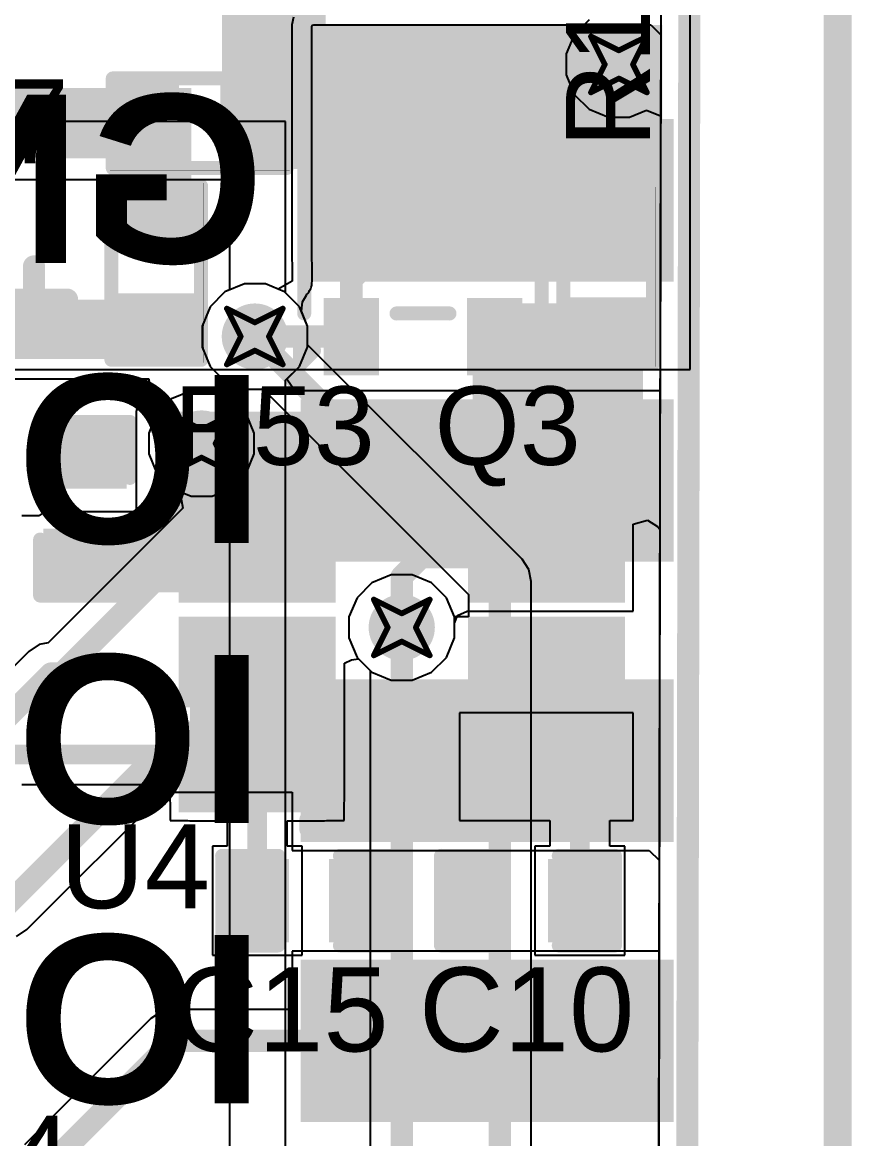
# Model space of a CAD drawing. Header units: inches. Extents: x -3 to 488, y -11 to 93.
# Drawn here: x 119.03 to 126.54, y 23.67 to 33.79 of the extents above; entities that cross this region are included whole.
import ezdxf

# ---------------------------------------------------------------- set-up
doc = ezdxf.new("R2010")
doc.units = ezdxf.units.IN
for name, color, linetype in [('Board Cutout', 216, 'Continuous'), ('Bottom Layer', 5, 'Continuous'), ('Bottom Overlay', 54, 'Continuous'), ('Bottom Paste', 16, 'Continuous'), ('Bottom Solder', 6, 'Continuous'), ('Dimension', 6, 'Continuous'), ('Drill Drawing', 1, 'Continuous'), ('Layer 1', 16, 'Continuous'), ('Layer 2', 76, 'Continuous'), ('Top Layer', 1, 'Continuous'), ('Top Overlay', 2, 'Continuous'), ('Top Paste', 8, 'Continuous'), ('Top Solder', 216, 'Continuous'), ('Via Holes', 16, 'Continuous')]:
    doc.layers.add(name, color=color, linetype=linetype)
doc.styles.add('Arial', font='', dxfattribs={"height": 0.2})
doc.styles.add('Arial_Bold', font='', dxfattribs={"height": 0.2})
doc.styles.get('Arial').set_extended_font_data('Arial')
doc.styles.get('Arial_Bold').set_extended_font_data('Arial', bold=True)

msp = doc.modelspace()

# ---------------------------------------------------------------- hatches: boundary and pattern name
at = {"layer": 'Bottom Layer'}
for points in [[(121.65, 31.627), (124.825, 31.627), (124.825, 33.768), (121.65, 33.768)], [(124.825, 32.811), (124.825, 31.541), (121.65, 31.541), (121.65, 32.811)], [(124.825, 30.271), (124.825, 29.001), (121.65, 29.001), (121.65, 30.271)], [(124.825, 27.731), (124.825, 26.461), (121.65, 26.461), (121.65, 27.731)], [(124.825, 25.191), (124.825, 23.921), (121.65, 23.921), (121.65, 25.191)]]:
    msp.add_hatch(color=5, dxfattribs=at).paths.add_polyline_path(points)
h = msp.add_hatch(color=5, dxfattribs=at)
edge = h.paths.add_edge_path()
edge.add_arc((124.431, 33.409), 0.3, 0, 360)
h = msp.add_hatch(color=5, dxfattribs=at)
edge = h.paths.add_edge_path()
edge.add_arc((121.133, 30.942), 0.3, 0, 360)
h = msp.add_hatch(color=5, dxfattribs=at)
edge = h.paths.add_edge_path()
edge.add_arc((120.65, 29.972), 0.3, 0, 360)
h = msp.add_hatch(color=5, dxfattribs=at)
edge = h.paths.add_edge_path()
edge.add_arc((122.464, 28.304), 0.3, 0, 360)
at = {"layer": 'Bottom Paste'}
for points in [[(124.825, 32.811), (124.825, 31.541), (121.65, 31.541), (121.65, 32.811)], [(124.825, 30.271), (124.825, 29.001), (121.65, 29.001), (121.65, 30.271)], [(124.825, 27.731), (124.825, 26.461), (121.65, 26.461), (121.65, 27.731)], [(124.825, 25.191), (124.825, 23.921), (121.65, 23.921), (121.65, 25.191)]]:
    msp.add_hatch(color=16, dxfattribs=at).paths.add_polyline_path(points)
at = {"layer": 'Bottom Solder'}
for points in [[(124.927, 32.913), (124.927, 31.44), (121.548, 31.44), (121.548, 32.913)], [(124.927, 30.373), (124.927, 28.9), (121.548, 28.9), (121.548, 30.373)], [(124.927, 27.833), (124.927, 26.36), (121.548, 26.36), (121.548, 27.833)], [(124.927, 25.293), (124.927, 23.82), (121.548, 23.82), (121.548, 25.293)]]:
    msp.add_hatch(color=6, dxfattribs=at).paths.add_polyline_path(points)
at = {"layer": 'Layer 1'}
h = msp.add_hatch(color=16, dxfattribs=at)
edge = h.paths.add_edge_path()
edge.add_arc((124.431, 33.409), 0.3, 0, 360)
h = msp.add_hatch(color=16, dxfattribs=at)
edge = h.paths.add_edge_path()
edge.add_arc((121.133, 30.942), 0.3, 0, 360)
h = msp.add_hatch(color=16, dxfattribs=at)
edge = h.paths.add_edge_path()
edge.add_arc((120.65, 29.972), 0.3, 0, 360)
h = msp.add_hatch(color=16, dxfattribs=at)
edge = h.paths.add_edge_path()
edge.add_arc((122.464, 28.304), 0.3, 0, 360)
at = {"layer": 'Layer 2'}
h = msp.add_hatch(color=76, dxfattribs=at)
edge = h.paths.add_edge_path()
edge.add_arc((124.431, 33.409), 0.3, 0, 360)
h = msp.add_hatch(color=76, dxfattribs=at)
edge = h.paths.add_edge_path()
edge.add_arc((121.133, 30.942), 0.3, 0, 360)
h = msp.add_hatch(color=76, dxfattribs=at)
edge = h.paths.add_edge_path()
edge.add_arc((120.65, 29.972), 0.3, 0, 360)
h = msp.add_hatch(color=76, dxfattribs=at)
edge = h.paths.add_edge_path()
edge.add_arc((122.464, 28.304), 0.3, 0, 360)
at = {"layer": 'Top Layer'}
for points in [[(120.835, 32.462), (121.775, 32.462), (121.775, 37.727), (120.835, 37.727)], [(115.193, 32.559), (120.392, 32.559), (120.392, 33.194), (115.193, 33.194)], [(119.846, 31.76), (120.557, 31.76), (120.557, 33.194), (119.846, 33.194)], [(119.935, 32.559), (119.935, 33.194), (120.392, 33.194), (120.392, 32.559)], [(120.875, 32.462), (122.857, 32.462), (122.857, 33.194), (120.875, 33.194)], [(120.875, 32.559), (120.875, 33.194), (121.332, 33.194), (121.332, 32.559)], [(122.857, 33.062), (122.857, 32.462), (122.457, 32.462), (122.457, 33.062)], [(120.557, 31.76), (119.922, 31.76), (119.922, 32.217), (120.557, 32.217)], [(124.65, 31.725), (124.016, 31.725), (124.016, 32.182), (124.65, 32.182)], [(117.203, 30.738), (120.557, 30.738), (120.557, 31.277), (117.203, 31.277)], [(120.557, 30.82), (119.922, 30.82), (119.922, 31.277), (120.557, 31.277)], [(122.207, 31.242), (122.207, 30.642), (121.807, 30.642), (121.807, 31.242)], [(123.107, 29.462), (124.65, 29.462), (124.65, 31.242), (123.107, 31.242)], [(123.507, 31.242), (123.507, 30.642), (123.107, 30.642), (123.107, 31.242)], [(124.65, 30.785), (124.016, 30.785), (124.016, 31.242), (124.65, 31.242)], [(120.24, 29.462), (124.395, 29.462), (124.395, 30.26), (120.24, 30.26)], [(120.24, 28.623), (121.764, 28.623), (121.764, 30.26), (120.24, 30.26)], [(119.277, 30.079), (119.912, 30.079), (119.912, 29.622), (119.277, 29.622)], [(119.277, 28.623), (121.764, 28.623), (121.764, 29.169), (119.277, 29.169)], [(121.764, 28.631), (120.544, 28.631), (120.544, 29.251), (121.764, 29.251)], [(124.384, 28.631), (123.164, 28.631), (123.164, 29.251), (124.384, 29.251)], [(119.277, 29.139), (119.912, 29.139), (119.912, 28.682), (119.277, 28.682)], [(120.544, 26.731), (121.764, 26.731), (121.764, 28.301), (120.544, 28.301)], [(121.764, 27.681), (120.544, 27.681), (120.544, 28.301), (121.764, 28.301)], [(124.384, 27.681), (123.164, 27.681), (123.164, 28.301), (124.384, 28.301)], [(121.764, 26.731), (120.544, 26.731), (120.544, 27.351), (121.764, 27.351)], [(124.384, 26.731), (123.164, 26.731), (123.164, 27.351), (124.384, 27.351)], [(121.383, 26.144), (121.383, 25.509), (120.926, 25.509), (120.926, 26.144)], [(122.323, 26.144), (122.323, 25.509), (121.865, 25.509), (121.865, 26.144)], [(122.909, 25.509), (122.909, 26.144), (123.366, 26.144), (123.366, 25.509)], [(123.849, 25.509), (123.849, 26.144), (124.306, 26.144), (124.306, 25.509)]]:
    msp.add_hatch(color=1, dxfattribs=at).paths.add_polyline_path(points)
h = msp.add_hatch(color=1, dxfattribs=at)
edge = h.paths.add_edge_path()
edge.add_arc((124.431, 33.409), 0.3, 0, 360)
h = msp.add_hatch(color=1, dxfattribs=at)
edge = h.paths.add_edge_path()
edge.add_arc((121.133, 30.942), 0.3, 0, 360)
h = msp.add_hatch(color=1, dxfattribs=at)
edge = h.paths.add_edge_path()
edge.add_arc((120.65, 29.972), 0.3, 0, 360)
h = msp.add_hatch(color=1, dxfattribs=at)
edge = h.paths.add_edge_path()
edge.add_arc((122.464, 28.304), 0.3, 0, 360)
at = {"layer": 'Top Paste'}
for points in [[(119.935, 32.559), (119.935, 33.194), (120.392, 33.194), (120.392, 32.559)], [(120.875, 32.559), (120.875, 33.194), (121.332, 33.194), (121.332, 32.559)], [(122.857, 33.062), (122.857, 32.462), (122.457, 32.462), (122.457, 33.062)], [(120.557, 31.76), (119.922, 31.76), (119.922, 32.217), (120.557, 32.217)], [(124.65, 31.725), (124.016, 31.725), (124.016, 32.182), (124.65, 32.182)], [(120.557, 30.82), (119.922, 30.82), (119.922, 31.277), (120.557, 31.277)], [(122.207, 31.242), (122.207, 30.642), (121.807, 30.642), (121.807, 31.242)], [(123.507, 31.242), (123.507, 30.642), (123.107, 30.642), (123.107, 31.242)], [(124.65, 30.785), (124.016, 30.785), (124.016, 31.242), (124.65, 31.242)], [(119.277, 30.079), (119.912, 30.079), (119.912, 29.622), (119.277, 29.622)], [(121.764, 28.631), (120.544, 28.631), (120.544, 29.251), (121.764, 29.251)], [(124.384, 28.631), (123.164, 28.631), (123.164, 29.251), (124.384, 29.251)], [(119.277, 29.139), (119.912, 29.139), (119.912, 28.682), (119.277, 28.682)], [(121.764, 27.681), (120.544, 27.681), (120.544, 28.301), (121.764, 28.301)], [(124.384, 27.681), (123.164, 27.681), (123.164, 28.301), (124.384, 28.301)], [(121.764, 26.731), (120.544, 26.731), (120.544, 27.351), (121.764, 27.351)], [(124.384, 26.731), (123.164, 26.731), (123.164, 27.351), (124.384, 27.351)], [(121.383, 26.144), (121.383, 25.509), (120.926, 25.509), (120.926, 26.144)], [(122.323, 26.144), (122.323, 25.509), (121.865, 25.509), (121.865, 26.144)], [(122.909, 25.509), (122.909, 26.144), (123.366, 26.144), (123.366, 25.509)], [(123.849, 25.509), (123.849, 26.144), (124.306, 26.144), (124.306, 25.509)]]:
    msp.add_hatch(color=8, dxfattribs=at).paths.add_polyline_path(points)
at = {"layer": 'Top Solder'}
for points in [[(119.88, 32.504), (119.88, 33.249), (120.447, 33.249), (120.447, 32.504)], [(120.82, 32.504), (120.82, 33.249), (121.387, 33.249), (121.387, 32.504)], [(122.907, 33.112), (122.907, 32.411), (122.406, 32.411), (122.406, 33.112)], [(120.612, 31.705), (119.867, 31.705), (119.867, 32.272), (120.612, 32.272)], [(124.706, 31.67), (123.96, 31.67), (123.96, 32.237), (124.706, 32.237)], [(120.612, 30.765), (119.867, 30.765), (119.867, 31.333), (120.612, 31.333)], [(122.257, 31.292), (122.257, 30.591), (121.756, 30.591), (121.756, 31.292)], [(123.557, 31.292), (123.557, 30.591), (123.056, 30.591), (123.056, 31.292)], [(124.706, 30.73), (123.96, 30.73), (123.96, 31.297), (124.706, 31.297)], [(119.217, 30.139), (119.972, 30.139), (119.972, 29.562), (119.217, 29.562)], [(121.866, 28.529), (120.443, 28.529), (120.443, 29.352), (121.866, 29.352)], [(124.486, 28.529), (123.063, 28.529), (123.063, 29.352), (124.486, 29.352)], [(119.217, 29.199), (119.972, 29.199), (119.972, 28.622), (119.217, 28.622)], [(121.866, 27.579), (120.443, 27.579), (120.443, 28.402), (121.866, 28.402)], [(124.486, 27.579), (123.063, 27.579), (123.063, 28.402), (124.486, 28.402)], [(121.866, 26.629), (120.443, 26.629), (120.443, 27.452), (121.866, 27.452)], [(124.486, 26.629), (123.063, 26.629), (123.063, 27.452), (124.486, 27.452)], [(121.443, 26.204), (121.443, 25.449), (120.866, 25.449), (120.866, 26.204)], [(122.383, 26.204), (122.383, 25.449), (121.805, 25.449), (121.805, 26.204)], [(122.849, 25.449), (122.849, 26.204), (123.426, 26.204), (123.426, 25.449)], [(123.789, 25.449), (123.789, 26.204), (124.366, 26.204), (124.366, 25.449)]]:
    msp.add_hatch(color=216, dxfattribs=at).paths.add_polyline_path(points)
at = {"layer": 'Via Holes'}
h = msp.add_hatch(color=7, dxfattribs=at)
edge = h.paths.add_edge_path()
edge.add_arc((124.431, 33.409), 0.15, 0, 360)
h = msp.add_hatch(color=7, dxfattribs=at)
edge = h.paths.add_edge_path()
edge.add_arc((121.133, 30.942), 0.15, 0, 360)
h = msp.add_hatch(color=7, dxfattribs=at)
edge = h.paths.add_edge_path()
edge.add_arc((120.65, 29.972), 0.15, 0, 360)
h = msp.add_hatch(color=7, dxfattribs=at)
edge = h.paths.add_edge_path()
edge.add_arc((122.464, 28.304), 0.15, 0, 360)

# ---------------------------------------------------------------- linework, layer by layer
at = {"layer": 'Board Cutout'}
msp.add_lwpolyline([(124.998, -5.53, 0.2, 0.2, 0), (125.078, 38.57, 0.2, 0.2, 0)], format="xyseb", dxfattribs=at)
at = {"layer": 'Bottom Layer'}
for p, q in [((121.482, 33.837), (121.469, 33.768)), ((121.469, 33.768), (121.469, 31.627)), ((121.65, 33.75), (121.653, 33.765)), ((121.65, 31.627), (121.65, 33.75)), ((121.653, 33.765), (121.668, 33.768)), ((121.668, 33.768), (124.72, 33.768)), ((124.72, 33.768), (124.81, 33.678)), ((124.81, 33.678), (124.804, 30.449)), ((121.469, 31.627), (121.472, 31.609)), ((121.472, 31.609), (121.472, 31.445)), ((121.653, 31.609), (121.65, 31.627)), ((121.653, 31.445), (121.653, 31.609)), ((121.038, 31.419), (120.862, 31.347)), ((121.228, 31.419), (121.038, 31.419)), ((121.345, 31.371), (121.228, 31.419)), ((121.47, 31.443), (121.345, 31.371)), ((121.472, 31.445), (121.47, 31.443)), ((121.64, 31.376), (121.642, 31.389)), ((121.642, 31.389), (121.645, 31.395)), ((121.645, 31.395), (121.646, 31.398)), ((121.646, 31.398), (121.649, 31.406)), ((121.649, 31.406), (121.65, 31.426)), ((121.65, 31.426), (121.653, 31.445)), ((120.862, 31.347), (120.728, 31.212)), ((121.564, 31.257), (121.6, 31.317)), ((121.6, 31.317), (121.605, 31.325)), ((121.605, 31.325), (121.614, 31.332)), ((121.614, 31.332), (121.616, 31.336)), ((121.616, 31.336), (121.619, 31.339)), ((121.619, 31.339), (121.621, 31.341)), ((121.621, 31.341), (121.629, 31.359)), ((121.629, 31.359), (121.64, 31.376)), ((120.728, 31.212), (120.655, 31.037)), ((121.555, 31.171), (121.564, 31.257)), ((121.61, 31.037), (121.555, 31.171)), ((120.655, 31.037), (120.655, 30.847)), ((121.61, 30.847), (121.61, 31.037)), ((120.655, 30.847), (120.728, 30.671)), ((121.538, 30.671), (121.61, 30.847)), ((120.728, 30.671), (120.862, 30.537)), ((121.422, 30.555), (121.538, 30.671)), ((120.862, 30.537), (120.809, 30.423)), ((121.495, 30.449), (121.422, 30.555)), ((120.379, 30.377), (120.245, 30.243)), ((120.555, 30.45), (120.379, 30.377)), ((120.745, 30.45), (120.555, 30.45)), ((120.809, 30.423), (120.745, 30.45)), ((124.804, 30.449), (121.495, 30.449)), ((120.245, 30.243), (120.172, 30.067)), ((120.172, 30.067), (120.172, 29.877)), ((120.172, 29.877), (120.245, 29.701)), ((120.245, 29.701), (120.379, 29.567)), ((120.379, 29.567), (120.452, 29.537)), ((120.452, 29.537), (120.482, 29.387)), ((120.482, 29.387), (119.259, 28.165)), ((119.178, 28.149), (119.086, 28.087)), ((119.259, 28.165), (119.178, 28.149)), ((119.086, 28.087), (117.418, 26.419)), ((119.086, 28.087), (119.086, 28.087)), ((119.067, 25.564), (120.314, 26.811)), ((120.314, 26.811), (121.472, 26.811)), ((121.472, 26.811), (121.472, 26.283)), ((121.472, 26.283), (124.707, 26.283)), ((124.707, 26.283), (124.796, 26.193)), ((124.796, 26.193), (124.795, 25.369)), ((118.974, 25.502), (119.067, 25.564)), ((124.795, 25.369), (121.472, 25.369)), ((121.472, 25.369), (121.472, 24.841)), ((120.284, 24.819), (120.192, 24.758)), ((120.393, 24.841), (120.284, 24.819)), ((121.472, 24.841), (120.393, 24.841)), ((120.393, 24.841), (120.393, 24.841)), ((120.192, 24.758), (119.047, 23.612)), ((120.192, 24.758), (120.192, 24.758))]:
    msp.add_line(p, q, dxfattribs=at)
for points in [[(122.082, 32.176, 0.508, 0.508, 0), (123.237, 32.176, 0.508, 0.508, 0)], [(119.383, 27.885, 0.203, 0.203, 0), (121.134, 29.636, 0.203, 0.203, 0)], [(121.134, 29.636, 0.203, 0.203, 0), (123.237, 29.636, 0.203, 0.203, 0)], [(117.536, 26.135, 0.203, 0.203, 0), (119.287, 27.885, 0.203, 0.203, 0)], [(119.287, 27.885, 0.203, 0.203, 0), (119.383, 27.885, 0.203, 0.203, 0)], [(118.865, 25.765, 0.203, 0.203, 0), (120.196, 27.096, 0.203, 0.203, 0)], [(120.196, 27.096, 0.203, 0.203, 0), (123.237, 27.096, 0.203, 0.203, 0)], [(119.248, 23.411, 0.203, 0.203, 0), (120.393, 24.556, 0.203, 0.203, 0)], [(120.393, 24.556, 0.203, 0.203, 0), (123.237, 24.556, 0.203, 0.203, 0)]]:
    msp.add_lwpolyline(points, format="xyseb", dxfattribs=at)
for points in [[(121.955, 32.176, 0.254, 0.254, 1), (122.209, 32.176, 0.254, 0.254, 1)], [(123.11, 32.176, 0.254, 0.254, 1), (123.364, 32.176, 0.254, 0.254, 1)], [(121.083, 29.636, 0.102, 0.102, 1), (121.184, 29.636, 0.102, 0.102, 1)], [(121.083, 29.636, 0.102, 0.102, 1), (121.184, 29.636, 0.102, 0.102, 1)], [(123.187, 29.636, 0.102, 0.102, 1), (123.288, 29.636, 0.102, 0.102, 1)], [(119.236, 27.885, 0.102, 0.102, 1), (119.338, 27.885, 0.102, 0.102, 1)], [(119.236, 27.885, 0.102, 0.102, 1), (119.338, 27.885, 0.102, 0.102, 1)], [(119.332, 27.885, 0.102, 0.102, 1), (119.434, 27.885, 0.102, 0.102, 1)], [(119.332, 27.885, 0.102, 0.102, 1), (119.434, 27.885, 0.102, 0.102, 1)], [(120.145, 27.096, 0.102, 0.102, 1), (120.247, 27.096, 0.102, 0.102, 1)], [(120.145, 27.096, 0.102, 0.102, 1), (120.247, 27.096, 0.102, 0.102, 1)], [(123.187, 27.096, 0.102, 0.102, 1), (123.288, 27.096, 0.102, 0.102, 1)], [(120.343, 24.556, 0.102, 0.102, 1), (120.444, 24.556, 0.102, 0.102, 1)], [(120.343, 24.556, 0.102, 0.102, 1), (120.444, 24.556, 0.102, 0.102, 1)], [(123.187, 24.556, 0.102, 0.102, 1), (123.288, 24.556, 0.102, 0.102, 1)]]:
    msp.add_lwpolyline(points, format="xyseb", close=True, dxfattribs=at)
at = {"layer": 'Dimension'}
msp.add_lwpolyline([(126.413, 21.217, 0.254, 0.254, 0), (126.413, 40.52, 0.254, 0.254, 0)], format="xyseb", dxfattribs=at)
at = {"layer": 'Drill Drawing'}
for points in [[(124.177, 33.663, 0.0508, 0.0508, 0), (124.431, 33.536, 0.0508, 0.0508, 0)], [(124.177, 33.663, 0.0508, 0.0508, 0), (124.304, 33.409, 0.0508, 0.0508, 0)], [(124.431, 33.536, 0.0508, 0.0508, 0), (124.685, 33.663, 0.0508, 0.0508, 0)], [(124.558, 33.409, 0.0508, 0.0508, 0), (124.685, 33.663, 0.0508, 0.0508, 0)], [(124.177, 33.155, 0.0508, 0.0508, 0), (124.304, 33.409, 0.0508, 0.0508, 0)], [(124.558, 33.409, 0.0508, 0.0508, 0), (124.685, 33.155, 0.0508, 0.0508, 0)], [(124.177, 33.155, 0.0508, 0.0508, 0), (124.431, 33.282, 0.0508, 0.0508, 0)], [(124.431, 33.282, 0.0508, 0.0508, 0), (124.685, 33.155, 0.0508, 0.0508, 0)], [(120.879, 31.196, 0.0508, 0.0508, 0), (121.133, 31.069, 0.0508, 0.0508, 0)], [(120.879, 31.196, 0.0508, 0.0508, 0), (121.006, 30.942, 0.0508, 0.0508, 0)], [(121.133, 31.069, 0.0508, 0.0508, 0), (121.387, 31.196, 0.0508, 0.0508, 0)], [(121.26, 30.942, 0.0508, 0.0508, 0), (121.387, 31.196, 0.0508, 0.0508, 0)], [(120.879, 30.688, 0.0508, 0.0508, 0), (121.006, 30.942, 0.0508, 0.0508, 0)], [(121.26, 30.942, 0.0508, 0.0508, 0), (121.387, 30.688, 0.0508, 0.0508, 0)], [(120.879, 30.688, 0.0508, 0.0508, 0), (121.133, 30.815, 0.0508, 0.0508, 0)], [(121.133, 30.815, 0.0508, 0.0508, 0), (121.387, 30.688, 0.0508, 0.0508, 0)], [(120.396, 30.226, 0.0508, 0.0508, 0), (120.65, 30.099, 0.0508, 0.0508, 0)], [(120.396, 30.226, 0.0508, 0.0508, 0), (120.523, 29.972, 0.0508, 0.0508, 0)], [(120.65, 30.099, 0.0508, 0.0508, 0), (120.904, 30.226, 0.0508, 0.0508, 0)], [(120.777, 29.972, 0.0508, 0.0508, 0), (120.904, 30.226, 0.0508, 0.0508, 0)], [(120.396, 29.718, 0.0508, 0.0508, 0), (120.523, 29.972, 0.0508, 0.0508, 0)], [(120.777, 29.972, 0.0508, 0.0508, 0), (120.904, 29.718, 0.0508, 0.0508, 0)], [(120.396, 29.718, 0.0508, 0.0508, 0), (120.65, 29.845, 0.0508, 0.0508, 0)], [(120.65, 29.845, 0.0508, 0.0508, 0), (120.904, 29.718, 0.0508, 0.0508, 0)], [(122.21, 28.558, 0.0508, 0.0508, 0), (122.464, 28.431, 0.0508, 0.0508, 0)], [(122.21, 28.558, 0.0508, 0.0508, 0), (122.337, 28.304, 0.0508, 0.0508, 0)], [(122.464, 28.431, 0.0508, 0.0508, 0), (122.718, 28.558, 0.0508, 0.0508, 0)], [(122.591, 28.304, 0.0508, 0.0508, 0), (122.718, 28.558, 0.0508, 0.0508, 0)], [(122.21, 28.05, 0.0508, 0.0508, 0), (122.337, 28.304, 0.0508, 0.0508, 0)], [(122.591, 28.304, 0.0508, 0.0508, 0), (122.718, 28.05, 0.0508, 0.0508, 0)], [(122.21, 28.05, 0.0508, 0.0508, 0), (122.464, 28.177, 0.0508, 0.0508, 0)], [(122.464, 28.177, 0.0508, 0.0508, 0), (122.718, 28.05, 0.0508, 0.0508, 0)]]:
    msp.add_lwpolyline(points, format="xyseb", dxfattribs=at)
for points in [[(124.165, 33.663, 0.0254, 0.0254, 1), (124.19, 33.663, 0.0254, 0.0254, 1)], [(124.165, 33.663, 0.0254, 0.0254, 1), (124.19, 33.663, 0.0254, 0.0254, 1)], [(124.673, 33.663, 0.0254, 0.0254, 1), (124.698, 33.663, 0.0254, 0.0254, 1)], [(124.673, 33.663, 0.0254, 0.0254, 1), (124.698, 33.663, 0.0254, 0.0254, 1)], [(124.419, 33.536, 0.0254, 0.0254, 1), (124.444, 33.536, 0.0254, 0.0254, 1)], [(124.419, 33.536, 0.0254, 0.0254, 1), (124.444, 33.536, 0.0254, 0.0254, 1)], [(124.292, 33.409, 0.0254, 0.0254, 1), (124.317, 33.409, 0.0254, 0.0254, 1)], [(124.292, 33.409, 0.0254, 0.0254, 1), (124.317, 33.409, 0.0254, 0.0254, 1)], [(124.546, 33.409, 0.0254, 0.0254, 1), (124.571, 33.409, 0.0254, 0.0254, 1)], [(124.546, 33.409, 0.0254, 0.0254, 1), (124.571, 33.409, 0.0254, 0.0254, 1)], [(124.419, 33.282, 0.0254, 0.0254, 1), (124.444, 33.282, 0.0254, 0.0254, 1)], [(124.419, 33.282, 0.0254, 0.0254, 1), (124.444, 33.282, 0.0254, 0.0254, 1)], [(124.165, 33.155, 0.0254, 0.0254, 1), (124.19, 33.155, 0.0254, 0.0254, 1)], [(124.165, 33.155, 0.0254, 0.0254, 1), (124.19, 33.155, 0.0254, 0.0254, 1)], [(124.673, 33.155, 0.0254, 0.0254, 1), (124.698, 33.155, 0.0254, 0.0254, 1)], [(124.673, 33.155, 0.0254, 0.0254, 1), (124.698, 33.155, 0.0254, 0.0254, 1)], [(120.866, 31.196, 0.0254, 0.0254, 1), (120.891, 31.196, 0.0254, 0.0254, 1)], [(120.866, 31.196, 0.0254, 0.0254, 1), (120.891, 31.196, 0.0254, 0.0254, 1)], [(121.374, 31.196, 0.0254, 0.0254, 1), (121.399, 31.196, 0.0254, 0.0254, 1)], [(121.374, 31.196, 0.0254, 0.0254, 1), (121.399, 31.196, 0.0254, 0.0254, 1)], [(121.12, 31.069, 0.0254, 0.0254, 1), (121.145, 31.069, 0.0254, 0.0254, 1)], [(121.12, 31.069, 0.0254, 0.0254, 1), (121.145, 31.069, 0.0254, 0.0254, 1)], [(120.993, 30.942, 0.0254, 0.0254, 1), (121.018, 30.942, 0.0254, 0.0254, 1)], [(120.993, 30.942, 0.0254, 0.0254, 1), (121.018, 30.942, 0.0254, 0.0254, 1)], [(121.247, 30.942, 0.0254, 0.0254, 1), (121.272, 30.942, 0.0254, 0.0254, 1)], [(121.247, 30.942, 0.0254, 0.0254, 1), (121.272, 30.942, 0.0254, 0.0254, 1)], [(121.12, 30.815, 0.0254, 0.0254, 1), (121.145, 30.815, 0.0254, 0.0254, 1)], [(121.12, 30.815, 0.0254, 0.0254, 1), (121.145, 30.815, 0.0254, 0.0254, 1)], [(120.866, 30.688, 0.0254, 0.0254, 1), (120.891, 30.688, 0.0254, 0.0254, 1)], [(120.866, 30.688, 0.0254, 0.0254, 1), (120.891, 30.688, 0.0254, 0.0254, 1)], [(121.374, 30.688, 0.0254, 0.0254, 1), (121.399, 30.688, 0.0254, 0.0254, 1)], [(121.374, 30.688, 0.0254, 0.0254, 1), (121.399, 30.688, 0.0254, 0.0254, 1)], [(120.383, 30.226, 0.0254, 0.0254, 1), (120.409, 30.226, 0.0254, 0.0254, 1)], [(120.383, 30.226, 0.0254, 0.0254, 1), (120.409, 30.226, 0.0254, 0.0254, 1)], [(120.891, 30.226, 0.0254, 0.0254, 1), (120.917, 30.226, 0.0254, 0.0254, 1)], [(120.891, 30.226, 0.0254, 0.0254, 1), (120.917, 30.226, 0.0254, 0.0254, 1)], [(120.637, 30.099, 0.0254, 0.0254, 1), (120.663, 30.099, 0.0254, 0.0254, 1)], [(120.637, 30.099, 0.0254, 0.0254, 1), (120.663, 30.099, 0.0254, 0.0254, 1)], [(120.51, 29.972, 0.0254, 0.0254, 1), (120.536, 29.972, 0.0254, 0.0254, 1)], [(120.51, 29.972, 0.0254, 0.0254, 1), (120.536, 29.972, 0.0254, 0.0254, 1)], [(120.764, 29.972, 0.0254, 0.0254, 1), (120.79, 29.972, 0.0254, 0.0254, 1)], [(120.764, 29.972, 0.0254, 0.0254, 1), (120.79, 29.972, 0.0254, 0.0254, 1)], [(120.637, 29.845, 0.0254, 0.0254, 1), (120.663, 29.845, 0.0254, 0.0254, 1)], [(120.637, 29.845, 0.0254, 0.0254, 1), (120.663, 29.845, 0.0254, 0.0254, 1)], [(120.383, 29.718, 0.0254, 0.0254, 1), (120.409, 29.718, 0.0254, 0.0254, 1)], [(120.383, 29.718, 0.0254, 0.0254, 1), (120.409, 29.718, 0.0254, 0.0254, 1)], [(120.891, 29.718, 0.0254, 0.0254, 1), (120.917, 29.718, 0.0254, 0.0254, 1)], [(120.891, 29.718, 0.0254, 0.0254, 1), (120.917, 29.718, 0.0254, 0.0254, 1)], [(122.198, 28.558, 0.0254, 0.0254, 1), (122.223, 28.558, 0.0254, 0.0254, 1)], [(122.198, 28.558, 0.0254, 0.0254, 1), (122.223, 28.558, 0.0254, 0.0254, 1)], [(122.706, 28.558, 0.0254, 0.0254, 1), (122.731, 28.558, 0.0254, 0.0254, 1)], [(122.706, 28.558, 0.0254, 0.0254, 1), (122.731, 28.558, 0.0254, 0.0254, 1)], [(122.452, 28.431, 0.0254, 0.0254, 1), (122.477, 28.431, 0.0254, 0.0254, 1)], [(122.452, 28.431, 0.0254, 0.0254, 1), (122.477, 28.431, 0.0254, 0.0254, 1)], [(122.325, 28.304, 0.0254, 0.0254, 1), (122.35, 28.304, 0.0254, 0.0254, 1)], [(122.325, 28.304, 0.0254, 0.0254, 1), (122.35, 28.304, 0.0254, 0.0254, 1)], [(122.579, 28.304, 0.0254, 0.0254, 1), (122.604, 28.304, 0.0254, 0.0254, 1)], [(122.579, 28.304, 0.0254, 0.0254, 1), (122.604, 28.304, 0.0254, 0.0254, 1)], [(122.452, 28.177, 0.0254, 0.0254, 1), (122.477, 28.177, 0.0254, 0.0254, 1)], [(122.452, 28.177, 0.0254, 0.0254, 1), (122.477, 28.177, 0.0254, 0.0254, 1)], [(122.198, 28.05, 0.0254, 0.0254, 1), (122.223, 28.05, 0.0254, 0.0254, 1)], [(122.198, 28.05, 0.0254, 0.0254, 1), (122.223, 28.05, 0.0254, 0.0254, 1)], [(122.706, 28.05, 0.0254, 0.0254, 1), (122.731, 28.05, 0.0254, 0.0254, 1)], [(122.706, 28.05, 0.0254, 0.0254, 1), (122.731, 28.05, 0.0254, 0.0254, 1)]]:
    msp.add_lwpolyline(points, format="xyseb", close=True, dxfattribs=at)
at = {"layer": 'Layer 1'}
for p, q in [((124.814, 35.73), (124.739, -5.528)), ((121.038, 31.419), (120.862, 31.347)), ((121.228, 31.419), (121.038, 31.419)), ((121.403, 31.347), (121.228, 31.419)), ((120.862, 31.347), (120.728, 31.212)), ((121.538, 31.212), (121.403, 31.347)), ((120.728, 31.212), (120.655, 31.037)), ((121.61, 31.037), (121.538, 31.212)), ((120.655, 31.037), (120.655, 30.847)), ((121.61, 30.867), (121.61, 31.037)), ((120.655, 30.847), (120.728, 30.671)), ((123.555, 28.922), (121.61, 30.867)), ((120.728, 30.671), (120.862, 30.537)), ((120.862, 30.537), (120.809, 30.423)), ((120.921, 30.377), (120.973, 30.491)), ((120.973, 30.491), (120.977, 30.489)), ((120.977, 30.489), (121.038, 30.464)), ((120.379, 30.377), (120.245, 30.243)), ((120.555, 30.45), (120.379, 30.377)), ((120.745, 30.45), (120.555, 30.45)), ((120.805, 30.425), (120.745, 30.45)), ((120.809, 30.423), (120.805, 30.425)), ((121.055, 30.243), (120.921, 30.377)), ((121.038, 30.464), (121.208, 30.464)), ((121.208, 30.464), (123.068, 28.603)), ((120.245, 30.243), (120.172, 30.067)), ((121.128, 30.067), (121.055, 30.243)), ((120.172, 30.067), (120.172, 29.877)), ((121.128, 29.877), (121.128, 30.067)), ((120.172, 29.877), (120.245, 29.701)), ((121.055, 29.701), (121.128, 29.877)), ((120.245, 29.701), (120.379, 29.567)), ((120.921, 29.567), (121.055, 29.701)), ((120.379, 29.567), (120.555, 29.494)), ((120.745, 29.494), (120.921, 29.567)), ((120.555, 29.494), (120.745, 29.494)), ((123.616, 28.83), (123.555, 28.922)), ((123.555, 28.922), (123.555, 28.922)), ((122.369, 28.781), (122.194, 28.709)), ((122.559, 28.781), (122.369, 28.781)), ((122.735, 28.709), (122.559, 28.781)), ((123.638, 28.721), (123.616, 28.83)), ((122.194, 28.709), (122.059, 28.574)), ((122.869, 28.574), (122.735, 28.709)), ((123.638, 21.372), (123.638, 28.721)), ((122.059, 28.574), (121.986, 28.399)), ((122.942, 28.399), (122.869, 28.574)), ((123.068, 28.603), (123.068, 28.4)), ((121.986, 28.399), (121.986, 28.209)), ((123.068, 28.4), (122.942, 28.399)), ((121.986, 28.209), (122.059, 28.033)), ((122.059, 28.033), (122.179, 27.913)), ((122.179, 27.913), (122.179, 21.527))]:
    msp.add_line(p, q, dxfattribs=at)
for points in [[(121.133, 30.942, 0.203, 0.203, 0), (123.353, 28.721, 0.203, 0.203, 0)], [(123.353, 21.372, 0.203, 0.203, 0), (123.353, 28.721, 0.203, 0.203, 0)], [(122.464, 21.409, 0.203, 0.203, 0), (122.464, 28.304, 0.203, 0.203, 0)]]:
    msp.add_lwpolyline(points, format="xyseb", dxfattribs=at)
for points in [[(121.082, 30.942, 0.102, 0.102, 1), (121.183, 30.942, 0.102, 0.102, 1)], [(123.302, 28.721, 0.102, 0.102, 1), (123.404, 28.721, 0.102, 0.102, 1)], [(123.302, 28.721, 0.102, 0.102, 1), (123.404, 28.721, 0.102, 0.102, 1)], [(122.413, 28.304, 0.102, 0.102, 1), (122.515, 28.304, 0.102, 0.102, 1)]]:
    msp.add_lwpolyline(points, format="xyseb", close=True, dxfattribs=at)
at = {"layer": 'Layer 2'}
for p, q in [((124.161, 33.814), (124.026, 33.679)), ((124.026, 33.679), (123.953, 33.504)), ((123.953, 33.504), (123.953, 33.314)), ((123.953, 33.314), (124.026, 33.138)), ((124.026, 33.138), (124.161, 33.004)), ((124.161, 33.004), (124.336, 32.931)), ((124.336, 32.931), (124.526, 32.931)), ((124.526, 32.931), (124.682, 32.995)), ((124.682, 32.995), (124.808, 32.944)), ((124.808, 32.944), (124.739, -5.528)), ((121.412, 32.892), (114.849, 32.892)), ((121.412, 31.338), (121.412, 32.892)), ((114.849, 32.367), (120.904, 32.367)), ((120.904, 32.367), (120.904, 31.364)), ((120.862, 31.347), (120.728, 31.212)), ((120.904, 31.364), (120.862, 31.347)), ((121.538, 31.212), (121.412, 31.338)), ((120.728, 31.212), (120.655, 31.037)), ((121.61, 31.037), (121.538, 31.212)), ((120.655, 31.037), (120.655, 30.847)), ((121.61, 30.847), (121.61, 31.037)), ((120.655, 30.847), (120.728, 30.671)), ((121.538, 30.671), (121.61, 30.847)), ((120.728, 30.671), (120.862, 30.537)), ((121.412, 30.545), (121.538, 30.671)), ((120.862, 30.537), (120.904, 30.519)), ((120.904, 30.519), (120.904, 22.106)), ((121.412, 21.605), (121.412, 30.545)), ((122.369, 28.781), (122.194, 28.709)), ((122.559, 28.781), (122.369, 28.781)), ((122.735, 28.709), (122.559, 28.781)), ((122.194, 28.709), (122.059, 28.574)), ((122.869, 28.574), (122.735, 28.709)), ((122.059, 28.574), (121.986, 28.399)), ((122.942, 28.399), (122.869, 28.574)), ((121.986, 28.399), (121.986, 28.209)), ((122.942, 28.209), (122.942, 28.399)), ((121.986, 28.209), (122.059, 28.033)), ((122.869, 28.033), (122.942, 28.209)), ((122.059, 28.033), (122.194, 27.899)), ((122.735, 27.899), (122.869, 28.033)), ((122.194, 27.899), (122.369, 27.826)), ((122.559, 27.826), (122.735, 27.899)), ((122.369, 27.826), (122.559, 27.826))]:
    msp.add_line(p, q, dxfattribs=at)
at = {"layer": 'Top Layer'}
for p, q in [((125.078, 30.642), (125.078, 38.354)), ((114.826, 30.642), (125.078, 30.642)), ((117.203, 30.557), (120.171, 30.557)), ((120.171, 30.557), (120.184, 30.43)), ((120.112, 30.388), (120.073, 30.329)), ((120.171, 30.427), (120.112, 30.388)), ((120.184, 30.43), (120.171, 30.427)), ((120.073, 30.329), (120.059, 30.26)), ((120.059, 30.26), (120.059, 29.351)), ((119.177, 29.317), (119.021, 29.317)), ((119.207, 29.337), (119.177, 29.317)), ((119.277, 29.351), (119.207, 29.337)), ((120.059, 29.351), (119.277, 29.351)), ((124.562, 29.241), (124.689, 29.276)), ((124.689, 29.276), (124.782, 29.22)), ((124.562, 28.453), (124.562, 29.241)), ((124.782, 29.22), (124.802, 29.196)), ((124.802, 29.196), (124.784, 19.1)), ((122.97, 28.412), (123.057, 28.453)), ((123.057, 28.453), (124.562, 28.453)), ((122.942, 28.344), (122.97, 28.412)), ((122.942, 28.209), (122.942, 28.344)), ((122.869, 28.033), (122.942, 28.209)), ((121.945, 27.981), (122.01, 28.01)), ((121.945, 26.731), (121.945, 27.981)), ((122.01, 28.01), (122.072, 28.02)), ((122.072, 28.02), (122.194, 27.899)), ((122.735, 27.899), (122.869, 28.033)), ((122.194, 27.899), (122.369, 27.826)), ((122.559, 27.826), (122.735, 27.899)), ((122.369, 27.826), (122.559, 27.826)), ((124.562, 27.529), (122.986, 27.529)), ((122.986, 27.529), (122.986, 26.553)), ((124.562, 26.553), (124.562, 27.529)), ((119.021, 26.88), (120.363, 26.88)), ((120.363, 26.88), (120.363, 26.731)), ((120.363, 26.731), (120.366, 26.713)), ((121.942, 26.713), (121.945, 26.731)), ((120.366, 26.713), (120.366, 26.553)), ((121.942, 26.553), (121.942, 26.713)), ((120.366, 26.553), (120.527, 26.553)), ((120.527, 26.553), (120.544, 26.55)), ((120.544, 26.55), (120.882, 26.55)), ((120.882, 26.55), (120.882, 26.322)), ((121.426, 26.322), (121.426, 26.55)), ((121.426, 26.55), (121.764, 26.55)), ((121.764, 26.55), (121.782, 26.553)), ((121.782, 26.553), (121.942, 26.553)), ((122.986, 26.553), (123.805, 26.553)), ((123.805, 26.553), (123.805, 26.322)), ((124.349, 26.322), (124.349, 26.553)), ((124.349, 26.553), (124.562, 26.553)), ((120.882, 26.322), (120.748, 26.322)), ((120.748, 26.322), (120.748, 25.331)), ((121.561, 26.322), (121.426, 26.322)), ((121.561, 25.331), (121.561, 26.322)), ((123.805, 26.322), (123.671, 26.322)), ((123.671, 26.322), (123.671, 25.331)), ((124.484, 26.322), (124.349, 26.322)), ((124.484, 25.331), (124.484, 26.322)), ((120.748, 25.331), (121.561, 25.331)), ((123.671, 25.331), (124.484, 25.331))]:
    msp.add_line(p, q, dxfattribs=at)
for points in [[(122.007, 31.456, 0.203, 0.203, 0), (122.504, 31.953, 0.203, 0.203, 0)], [(122.504, 31.953, 0.203, 0.203, 0), (124.333, 31.953, 0.203, 0.203, 0)], [(122.007, 30.942, 0.203, 0.203, 0), (122.007, 31.456, 0.203, 0.203, 0)], [(121.133, 30.942, 0.203, 0.203, 0), (122.007, 30.942, 0.203, 0.203, 0)], [(122.464, 28.764, 0.203, 0.203, 0), (122.641, 28.941, 0.203, 0.203, 0)], [(122.641, 28.941, 0.203, 0.203, 0), (123.774, 28.941, 0.203, 0.203, 0)], [(122.464, 28.304, 0.203, 0.203, 0), (122.464, 28.764, 0.203, 0.203, 0)], [(116.586, 27.152, 0.178, 0.178, 0), (121.154, 27.152, 0.178, 0.178, 0)], [(121.154, 27.041, 0.178, 0.178, 0), (121.154, 27.152, 0.178, 0.178, 0)], [(121.154, 25.827, 0.178, 0.178, 0), (121.154, 27.041, 0.178, 0.178, 0)], [(123.774, 27.041, 0.178, 0.178, 0), (124.077, 26.738, 0.178, 0.178, 0)], [(124.077, 25.827, 0.178, 0.178, 0), (124.077, 26.738, 0.178, 0.178, 0)]]:
    msp.add_lwpolyline(points, format="xyseb", dxfattribs=at)
for points in [[(122.453, 31.953, 0.102, 0.102, 1), (122.555, 31.953, 0.102, 0.102, 1)], [(122.453, 31.953, 0.102, 0.102, 1), (122.555, 31.953, 0.102, 0.102, 1)], [(124.282, 31.953, 0.102, 0.102, 1), (124.384, 31.953, 0.102, 0.102, 1)], [(121.956, 31.456, 0.102, 0.102, 1), (122.057, 31.456, 0.102, 0.102, 1)], [(121.956, 31.456, 0.102, 0.102, 1), (122.057, 31.456, 0.102, 0.102, 1)], [(121.082, 30.942, 0.102, 0.102, 1), (121.183, 30.942, 0.102, 0.102, 1)], [(121.956, 30.942, 0.102, 0.102, 1), (122.057, 30.942, 0.102, 0.102, 1)], [(121.956, 30.942, 0.102, 0.102, 1), (122.057, 30.942, 0.102, 0.102, 1)], [(122.591, 28.941, 0.102, 0.102, 1), (122.692, 28.941, 0.102, 0.102, 1)], [(122.591, 28.941, 0.102, 0.102, 1), (122.692, 28.941, 0.102, 0.102, 1)], [(123.723, 28.941, 0.102, 0.102, 1), (123.825, 28.941, 0.102, 0.102, 1)], [(122.413, 28.764, 0.102, 0.102, 1), (122.515, 28.764, 0.102, 0.102, 1)], [(122.413, 28.764, 0.102, 0.102, 1), (122.515, 28.764, 0.102, 0.102, 1)], [(122.413, 28.304, 0.102, 0.102, 1), (122.515, 28.304, 0.102, 0.102, 1)], [(121.11, 27.152, 0.0889, 0.0889, 1), (121.199, 27.152, 0.0889, 0.0889, 1)], [(121.11, 27.152, 0.0889, 0.0889, 1), (121.199, 27.152, 0.0889, 0.0889, 1)], [(121.11, 27.041, 0.0889, 0.0889, 1), (121.199, 27.041, 0.0889, 0.0889, 1)], [(121.11, 27.041, 0.0889, 0.0889, 1), (121.199, 27.041, 0.0889, 0.0889, 1)], [(123.73, 27.041, 0.0889, 0.0889, 1), (123.819, 27.041, 0.0889, 0.0889, 1)], [(124.033, 26.738, 0.0889, 0.0889, 1), (124.122, 26.738, 0.0889, 0.0889, 1)], [(124.033, 26.738, 0.0889, 0.0889, 1), (124.122, 26.738, 0.0889, 0.0889, 1)], [(121.11, 25.827, 0.0889, 0.0889, 1), (121.199, 25.827, 0.0889, 0.0889, 1)], [(124.033, 25.827, 0.0889, 0.0889, 1), (124.122, 25.827, 0.0889, 0.0889, 1)]]:
    msp.add_lwpolyline(points, format="xyseb", close=True, dxfattribs=at)
at = {"layer": 'Top Overlay'}
for points in [[(119.846, 32.47, 0.127, 0.127, 0), (119.846, 33.282, 0.127, 0.127, 0)], [(119.846, 33.282, 0.127, 0.127, 0), (121.421, 33.282, 0.127, 0.127, 0)], [(121.421, 32.47, 0.127, 0.127, 0), (121.421, 33.282, 0.127, 0.127, 0)], [(121.58, 32.553, 0.127, 0.127, 0), (122.246, 32.553, 0.127, 0.127, 0)], [(121.58, 31.151, 0.127, 0.127, 0), (121.58, 32.553, 0.127, 0.127, 0)], [(123.067, 32.553, 0.127, 0.127, 0), (123.733, 32.553, 0.127, 0.127, 0)], [(123.733, 31.151, 0.127, 0.127, 0), (123.733, 32.553, 0.127, 0.127, 0)], [(119.846, 32.47, 0.127, 0.127, 0), (121.421, 32.47, 0.127, 0.127, 0)], [(119.821, 32.444, 0.00323, 0.00323, 0), (121.446, 32.444, 0.00323, 0.00323, 0)], [(119.833, 32.306, 0.127, 0.127, 0), (120.646, 32.306, 0.127, 0.127, 0)], [(119.833, 30.731, 0.127, 0.127, 0), (119.833, 32.306, 0.127, 0.127, 0)], [(120.646, 30.731, 0.127, 0.127, 0), (120.646, 32.306, 0.127, 0.127, 0)], [(120.671, 30.706, 0.00323, 0.00323, 0), (120.671, 32.332, 0.00323, 0.00323, 0)], [(123.927, 30.696, 0.127, 0.127, 0), (123.927, 32.271, 0.127, 0.127, 0)], [(123.927, 32.271, 0.127, 0.127, 0), (124.739, 32.271, 0.127, 0.127, 0)], [(124.739, 30.696, 0.127, 0.127, 0), (124.739, 32.271, 0.127, 0.127, 0)], [(124.765, 30.671, 0.00323, 0.00323, 0), (124.765, 32.296, 0.00323, 0.00323, 0)], [(119.132, 30.978, 0.2, 0.2, 0), (119.132, 31.578, 0.2, 0.2, 0)], [(118.832, 31.277, 0.2, 0.2, 0), (119.432, 31.277, 0.2, 0.2, 0)], [(122.417, 31.151, 0.127, 0.127, 0), (122.896, 31.151, 0.127, 0.127, 0)], [(121.543, 30.942, 0.127, 0.127, 0), (121.67, 30.815, 0.127, 0.127, 0)], [(121.543, 30.688, 0.127, 0.127, 0), (121.543, 30.942, 0.127, 0.127, 0)], [(121.543, 30.688, 0.127, 0.127, 0), (121.67, 30.815, 0.127, 0.127, 0)], [(119.833, 30.731, 0.127, 0.127, 0), (120.646, 30.731, 0.127, 0.127, 0)], [(123.927, 30.696, 0.127, 0.127, 0), (124.739, 30.696, 0.127, 0.127, 0)], [(119.188, 30.168, 0.127, 0.127, 0), (120, 30.168, 0.127, 0.127, 0)], [(119.188, 29.66, 0.127, 0.127, 0), (119.188, 30.168, 0.127, 0.127, 0)], [(120, 29.66, 0.127, 0.127, 0), (120, 30.168, 0.127, 0.127, 0)], [(121.601, 29.415, 0.127, 0.127, 0), (121.601, 29.515, 0.127, 0.127, 0)], [(121.601, 29.515, 0.127, 0.127, 0), (123.353, 29.515, 0.127, 0.127, 0)], [(123.353, 29.415, 0.127, 0.127, 0), (123.353, 29.515, 0.127, 0.127, 0)], [(119.188, 28.593, 0.127, 0.127, 0), (119.188, 29.101, 0.127, 0.127, 0)], [(120, 28.593, 0.127, 0.127, 0), (120, 29.101, 0.127, 0.127, 0)], [(119.188, 28.593, 0.127, 0.127, 0), (120, 28.593, 0.127, 0.127, 0)], [(124.522, 27.026, 0.127, 0.127, 0), (124.649, 27.153, 0.127, 0.127, 0)], [(124.649, 26.899, 0.127, 0.127, 0), (124.649, 27.153, 0.127, 0.127, 0)], [(124.522, 27.026, 0.127, 0.127, 0), (124.649, 26.899, 0.127, 0.127, 0)], [(121.601, 26.467, 0.127, 0.127, 0), (121.601, 26.567, 0.127, 0.127, 0)], [(123.353, 26.467, 0.127, 0.127, 0), (123.353, 26.567, 0.127, 0.127, 0)], [(121.601, 26.467, 0.127, 0.127, 0), (123.353, 26.467, 0.127, 0.127, 0)], [(120.837, 25.42, 0.127, 0.127, 0), (120.837, 26.233, 0.127, 0.127, 0)], [(120.837, 26.233, 0.127, 0.127, 0), (121.345, 26.233, 0.127, 0.127, 0)], [(121.904, 26.233, 0.127, 0.127, 0), (122.412, 26.233, 0.127, 0.127, 0)], [(122.412, 25.42, 0.127, 0.127, 0), (122.412, 26.233, 0.127, 0.127, 0)], [(122.82, 25.42, 0.127, 0.127, 0), (122.82, 26.233, 0.127, 0.127, 0)], [(122.82, 26.233, 0.127, 0.127, 0), (123.328, 26.233, 0.127, 0.127, 0)], [(123.887, 26.233, 0.127, 0.127, 0), (124.395, 26.233, 0.127, 0.127, 0)], [(124.395, 25.42, 0.127, 0.127, 0), (124.395, 26.233, 0.127, 0.127, 0)], [(120.837, 25.42, 0.127, 0.127, 0), (121.345, 25.42, 0.127, 0.127, 0)], [(121.904, 25.42, 0.127, 0.127, 0), (122.412, 25.42, 0.127, 0.127, 0)], [(122.82, 25.42, 0.127, 0.127, 0), (123.328, 25.42, 0.127, 0.127, 0)], [(123.887, 25.42, 0.127, 0.127, 0), (124.395, 25.42, 0.127, 0.127, 0)]]:
    msp.add_lwpolyline(points, format="xyseb", dxfattribs=at)
for points in [[(119.814, 33.282, 0.0635, 0.0635, 1), (119.878, 33.282, 0.0635, 0.0635, 1)], [(119.814, 33.282, 0.0635, 0.0635, 1), (119.878, 33.282, 0.0635, 0.0635, 1)], [(121.389, 33.282, 0.0635, 0.0635, 1), (121.453, 33.282, 0.0635, 0.0635, 1)], [(121.389, 33.282, 0.0635, 0.0635, 1), (121.453, 33.282, 0.0635, 0.0635, 1)], [(121.549, 32.553, 0.0635, 0.0635, 1), (121.612, 32.553, 0.0635, 0.0635, 1)], [(121.549, 32.553, 0.0635, 0.0635, 1), (121.612, 32.553, 0.0635, 0.0635, 1)], [(122.214, 32.553, 0.0635, 0.0635, 1), (122.278, 32.553, 0.0635, 0.0635, 1)], [(123.035, 32.553, 0.0635, 0.0635, 1), (123.099, 32.553, 0.0635, 0.0635, 1)], [(123.701, 32.553, 0.0635, 0.0635, 1), (123.765, 32.553, 0.0635, 0.0635, 1)], [(123.701, 32.553, 0.0635, 0.0635, 1), (123.765, 32.553, 0.0635, 0.0635, 1)], [(119.814, 32.47, 0.0635, 0.0635, 1), (119.878, 32.47, 0.0635, 0.0635, 1)], [(119.814, 32.47, 0.0635, 0.0635, 1), (119.878, 32.47, 0.0635, 0.0635, 1)], [(121.389, 32.47, 0.0635, 0.0635, 1), (121.453, 32.47, 0.0635, 0.0635, 1)], [(121.389, 32.47, 0.0635, 0.0635, 1), (121.453, 32.47, 0.0635, 0.0635, 1)], [(119.82, 32.444, 0.00161, 0.00161, 1), (119.821, 32.444, 0.00161, 0.00161, 1)], [(121.445, 32.444, 0.00161, 0.00161, 1), (121.447, 32.444, 0.00161, 0.00161, 1)], [(119.802, 32.306, 0.0635, 0.0635, 1), (119.865, 32.306, 0.0635, 0.0635, 1)], [(119.802, 32.306, 0.0635, 0.0635, 1), (119.865, 32.306, 0.0635, 0.0635, 1)], [(120.614, 32.306, 0.0635, 0.0635, 1), (120.678, 32.306, 0.0635, 0.0635, 1)], [(120.614, 32.306, 0.0635, 0.0635, 1), (120.678, 32.306, 0.0635, 0.0635, 1)], [(120.671, 32.332, 0.00161, 0.00161, 1), (120.672, 32.332, 0.00161, 0.00161, 1)], [(123.895, 32.271, 0.0635, 0.0635, 1), (123.958, 32.271, 0.0635, 0.0635, 1)], [(123.895, 32.271, 0.0635, 0.0635, 1), (123.958, 32.271, 0.0635, 0.0635, 1)], [(124.708, 32.271, 0.0635, 0.0635, 1), (124.771, 32.271, 0.0635, 0.0635, 1)], [(124.708, 32.271, 0.0635, 0.0635, 1), (124.771, 32.271, 0.0635, 0.0635, 1)], [(124.764, 32.296, 0.00161, 0.00161, 1), (124.766, 32.296, 0.00161, 0.00161, 1)], [(119.082, 31.578, 0.1, 0.1, 1), (119.182, 31.578, 0.1, 0.1, 1)], [(119.382, 31.277, 0.1, 0.1, 1), (119.482, 31.277, 0.1, 0.1, 1)], [(121.549, 31.151, 0.0635, 0.0635, 1), (121.612, 31.151, 0.0635, 0.0635, 1)], [(122.385, 31.151, 0.0635, 0.0635, 1), (122.449, 31.151, 0.0635, 0.0635, 1)], [(122.864, 31.151, 0.0635, 0.0635, 1), (122.928, 31.151, 0.0635, 0.0635, 1)], [(123.701, 31.151, 0.0635, 0.0635, 1), (123.765, 31.151, 0.0635, 0.0635, 1)], [(119.082, 30.978, 0.1, 0.1, 1), (119.182, 30.978, 0.1, 0.1, 1)], [(121.511, 30.942, 0.0635, 0.0635, 1), (121.574, 30.942, 0.0635, 0.0635, 1)], [(121.511, 30.942, 0.0635, 0.0635, 1), (121.574, 30.942, 0.0635, 0.0635, 1)], [(121.638, 30.815, 0.0635, 0.0635, 1), (121.701, 30.815, 0.0635, 0.0635, 1)], [(121.638, 30.815, 0.0635, 0.0635, 1), (121.701, 30.815, 0.0635, 0.0635, 1)], [(119.802, 30.731, 0.0635, 0.0635, 1), (119.865, 30.731, 0.0635, 0.0635, 1)], [(119.802, 30.731, 0.0635, 0.0635, 1), (119.865, 30.731, 0.0635, 0.0635, 1)], [(120.614, 30.731, 0.0635, 0.0635, 1), (120.678, 30.731, 0.0635, 0.0635, 1)], [(120.614, 30.731, 0.0635, 0.0635, 1), (120.678, 30.731, 0.0635, 0.0635, 1)], [(120.671, 30.706, 0.00161, 0.00161, 1), (120.672, 30.706, 0.00161, 0.00161, 1)], [(121.511, 30.688, 0.0635, 0.0635, 1), (121.574, 30.688, 0.0635, 0.0635, 1)], [(121.511, 30.688, 0.0635, 0.0635, 1), (121.574, 30.688, 0.0635, 0.0635, 1)], [(123.895, 30.696, 0.0635, 0.0635, 1), (123.958, 30.696, 0.0635, 0.0635, 1)], [(123.895, 30.696, 0.0635, 0.0635, 1), (123.958, 30.696, 0.0635, 0.0635, 1)], [(124.708, 30.696, 0.0635, 0.0635, 1), (124.771, 30.696, 0.0635, 0.0635, 1)], [(124.708, 30.696, 0.0635, 0.0635, 1), (124.771, 30.696, 0.0635, 0.0635, 1)], [(124.764, 30.671, 0.00161, 0.00161, 1), (124.766, 30.671, 0.00161, 0.00161, 1)], [(119.156, 30.168, 0.0635, 0.0635, 1), (119.219, 30.168, 0.0635, 0.0635, 1)], [(119.156, 30.168, 0.0635, 0.0635, 1), (119.219, 30.168, 0.0635, 0.0635, 1)], [(119.969, 30.168, 0.0635, 0.0635, 1), (120.032, 30.168, 0.0635, 0.0635, 1)], [(119.969, 30.168, 0.0635, 0.0635, 1), (120.032, 30.168, 0.0635, 0.0635, 1)], [(119.156, 29.66, 0.0635, 0.0635, 1), (119.219, 29.66, 0.0635, 0.0635, 1)], [(119.969, 29.66, 0.0635, 0.0635, 1), (120.032, 29.66, 0.0635, 0.0635, 1)], [(121.569, 29.515, 0.0635, 0.0635, 1), (121.632, 29.515, 0.0635, 0.0635, 1)], [(121.569, 29.515, 0.0635, 0.0635, 1), (121.632, 29.515, 0.0635, 0.0635, 1)], [(123.321, 29.515, 0.0635, 0.0635, 1), (123.385, 29.515, 0.0635, 0.0635, 1)], [(123.321, 29.515, 0.0635, 0.0635, 1), (123.385, 29.515, 0.0635, 0.0635, 1)], [(121.569, 29.415, 0.0635, 0.0635, 1), (121.632, 29.415, 0.0635, 0.0635, 1)], [(123.321, 29.415, 0.0635, 0.0635, 1), (123.385, 29.415, 0.0635, 0.0635, 1)], [(119.156, 29.101, 0.0635, 0.0635, 1), (119.219, 29.101, 0.0635, 0.0635, 1)], [(119.969, 29.101, 0.0635, 0.0635, 1), (120.032, 29.101, 0.0635, 0.0635, 1)], [(119.156, 28.593, 0.0635, 0.0635, 1), (119.219, 28.593, 0.0635, 0.0635, 1)], [(119.156, 28.593, 0.0635, 0.0635, 1), (119.219, 28.593, 0.0635, 0.0635, 1)], [(119.969, 28.593, 0.0635, 0.0635, 1), (120.032, 28.593, 0.0635, 0.0635, 1)], [(119.969, 28.593, 0.0635, 0.0635, 1), (120.032, 28.593, 0.0635, 0.0635, 1)], [(124.617, 27.153, 0.0635, 0.0635, 1), (124.68, 27.153, 0.0635, 0.0635, 1)], [(124.617, 27.153, 0.0635, 0.0635, 1), (124.68, 27.153, 0.0635, 0.0635, 1)], [(124.49, 27.026, 0.0635, 0.0635, 1), (124.553, 27.026, 0.0635, 0.0635, 1)], [(124.49, 27.026, 0.0635, 0.0635, 1), (124.553, 27.026, 0.0635, 0.0635, 1)], [(124.617, 26.899, 0.0635, 0.0635, 1), (124.68, 26.899, 0.0635, 0.0635, 1)], [(124.617, 26.899, 0.0635, 0.0635, 1), (124.68, 26.899, 0.0635, 0.0635, 1)], [(121.569, 26.567, 0.0635, 0.0635, 1), (121.632, 26.567, 0.0635, 0.0635, 1)], [(123.321, 26.567, 0.0635, 0.0635, 1), (123.385, 26.567, 0.0635, 0.0635, 1)], [(121.569, 26.467, 0.0635, 0.0635, 1), (121.632, 26.467, 0.0635, 0.0635, 1)], [(121.569, 26.467, 0.0635, 0.0635, 1), (121.632, 26.467, 0.0635, 0.0635, 1)], [(123.321, 26.467, 0.0635, 0.0635, 1), (123.385, 26.467, 0.0635, 0.0635, 1)], [(123.321, 26.467, 0.0635, 0.0635, 1), (123.385, 26.467, 0.0635, 0.0635, 1)], [(120.805, 26.233, 0.0635, 0.0635, 1), (120.868, 26.233, 0.0635, 0.0635, 1)], [(120.805, 26.233, 0.0635, 0.0635, 1), (120.868, 26.233, 0.0635, 0.0635, 1)], [(121.313, 26.233, 0.0635, 0.0635, 1), (121.376, 26.233, 0.0635, 0.0635, 1)], [(121.872, 26.233, 0.0635, 0.0635, 1), (121.935, 26.233, 0.0635, 0.0635, 1)], [(122.38, 26.233, 0.0635, 0.0635, 1), (122.443, 26.233, 0.0635, 0.0635, 1)], [(122.38, 26.233, 0.0635, 0.0635, 1), (122.443, 26.233, 0.0635, 0.0635, 1)], [(122.788, 26.233, 0.0635, 0.0635, 1), (122.852, 26.233, 0.0635, 0.0635, 1)], [(122.788, 26.233, 0.0635, 0.0635, 1), (122.852, 26.233, 0.0635, 0.0635, 1)], [(123.296, 26.233, 0.0635, 0.0635, 1), (123.36, 26.233, 0.0635, 0.0635, 1)], [(123.855, 26.233, 0.0635, 0.0635, 1), (123.919, 26.233, 0.0635, 0.0635, 1)], [(124.363, 26.233, 0.0635, 0.0635, 1), (124.427, 26.233, 0.0635, 0.0635, 1)], [(124.363, 26.233, 0.0635, 0.0635, 1), (124.427, 26.233, 0.0635, 0.0635, 1)], [(120.805, 25.42, 0.0635, 0.0635, 1), (120.868, 25.42, 0.0635, 0.0635, 1)], [(120.805, 25.42, 0.0635, 0.0635, 1), (120.868, 25.42, 0.0635, 0.0635, 1)], [(121.313, 25.42, 0.0635, 0.0635, 1), (121.376, 25.42, 0.0635, 0.0635, 1)], [(121.872, 25.42, 0.0635, 0.0635, 1), (121.935, 25.42, 0.0635, 0.0635, 1)], [(122.38, 25.42, 0.0635, 0.0635, 1), (122.443, 25.42, 0.0635, 0.0635, 1)], [(122.38, 25.42, 0.0635, 0.0635, 1), (122.443, 25.42, 0.0635, 0.0635, 1)], [(122.788, 25.42, 0.0635, 0.0635, 1), (122.852, 25.42, 0.0635, 0.0635, 1)], [(122.788, 25.42, 0.0635, 0.0635, 1), (122.852, 25.42, 0.0635, 0.0635, 1)], [(123.296, 25.42, 0.0635, 0.0635, 1), (123.36, 25.42, 0.0635, 0.0635, 1)], [(123.855, 25.42, 0.0635, 0.0635, 1), (123.919, 25.42, 0.0635, 0.0635, 1)], [(124.363, 25.42, 0.0635, 0.0635, 1), (124.427, 25.42, 0.0635, 0.0635, 1)], [(124.363, 25.42, 0.0635, 0.0635, 1), (124.427, 25.42, 0.0635, 0.0635, 1)]]:
    msp.add_lwpolyline(points, format="xyseb", close=True, dxfattribs=at)

# ---------------------------------------------------------------- texts
at = {"layer": 'Bottom Overlay', "style": 'Arial_Bold', "text_generation_flag": 2}
for s, p in [('GND', (121.219, 31.61)), ('IO4', (121.219, 29.07)), ('IO3', (121.219, 26.53)), ('IO2', (121.219, 23.99))]:
    msp.add_text(s, height=1.524, rotation=360, dxfattribs=at).set_placement(p)
at = {"layer": 'Top Overlay', "style": 'Arial'}
msp.add_text('R15', height=0.762, rotation=90, dxfattribs=at).set_placement((124.714, 32.652))
for s, height, p in [('R57', 0.762, (117.496, 32.511)), ('R53', 0.7112, (120.397, 29.778)), ('Q3', 0.7112, (122.761, 29.778)), ('U4', 0.762, (119.366, 25.758)), ('C15', 0.762, (120.393, 24.46)), ('C10', 0.762, (122.619, 24.46)), ('C24', 0.762, (117.526, 23.114))]:
    msp.add_text(s, height=height, dxfattribs=at).set_placement(p)

doc.saveas('drawing.dxf')
